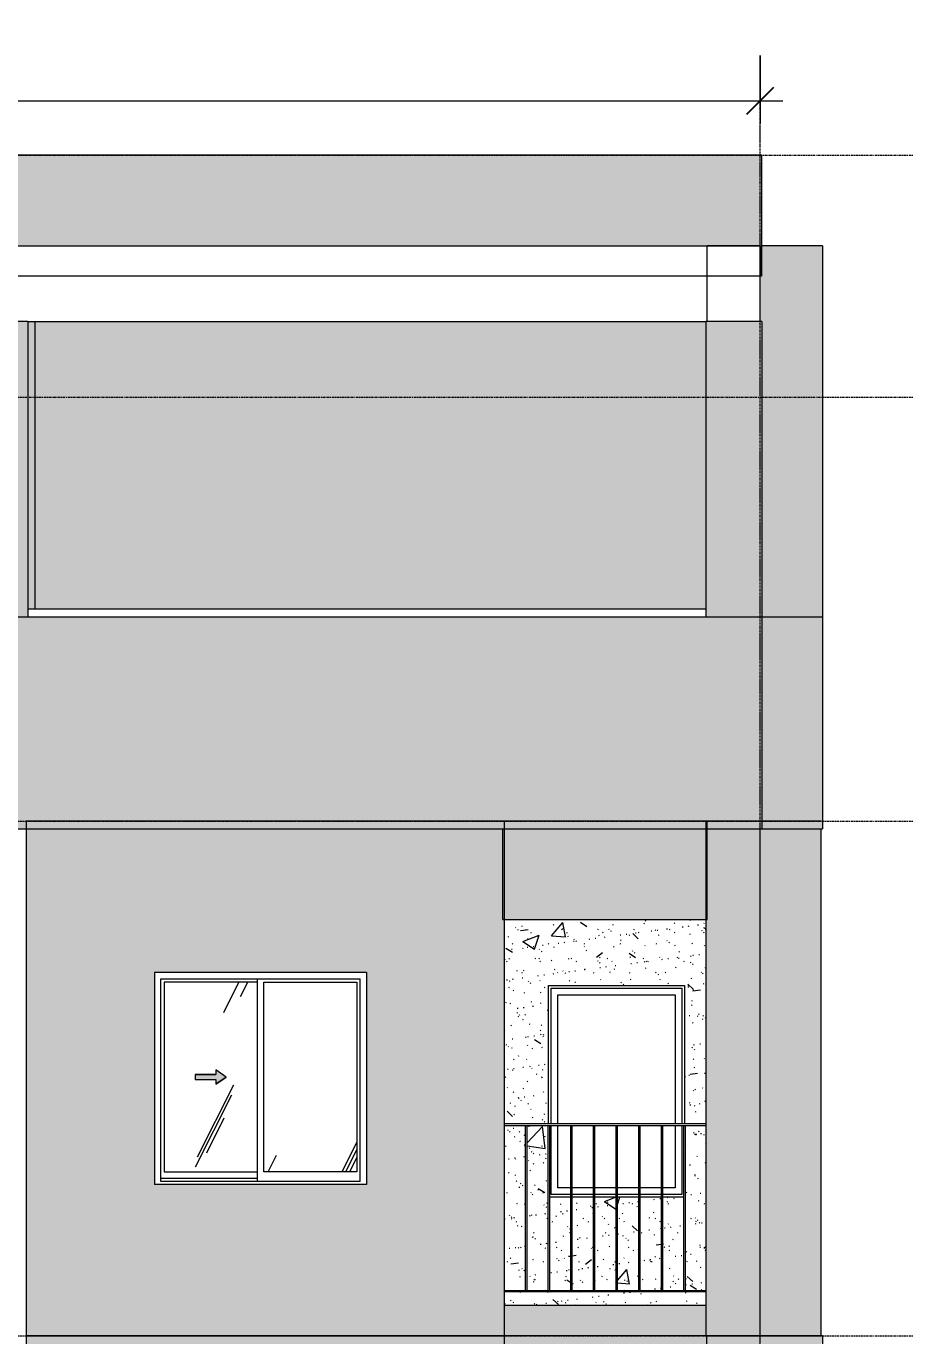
# Model space of a CAD drawing. Header units: millimetres. Extents: x 3451 to 201731, y -8641 to 35300.
# Drawn here: x 73387 to 79192, y 26000 to 34652 of the extents above; entities that cross this region are included whole.
import ezdxf

# ---------------------------------------------------------------- set-up
doc = ezdxf.new("R2010")
doc.units = ezdxf.units.MM
for name, pattern in [('1 NÉT CALL OUT', [6, 3, -3]), ('Centre', [31.75, 6.35, -4.7625, 15.875, -4.7625]), ('Grid Line', [22.225, 12.7, -3.175, 3.175, -3.175])]:
    doc.linetypes.add(name, pattern=pattern)
for name, color, linetype, lineweight in [('0-1', 7, 'Continuous', 5), ('A-ANNO-DIMS', 211, 'Continuous', 9), ('A-ANNO-DIMS-150', 211, 'Continuous', 9), ('A-DETL-GENF', 92, 'Continuous', 9), ('A-DETL-GENF-2', 92, '1 NÉT CALL OUT', 9), ('A-FLOR-2', 7, 'Continuous', 9), ('A-FLOR-HRAL', 11, 'Continuous', 9), ('A-FLOR-HRAL-1', 253, 'Continuous', 9), ('A-FLOR-LEVL-2', 51, 'Centre', 9), ('A-GLAZ', 151, 'Continuous', 9), ('A-GLAZ-1', 7, 'Continuous', 9), ('A-GLAZ-3', 7, '1 NÉT CALL OUT', 9), ('A-WALL', 113, 'Continuous', 9), ('A-WALL-PATT-2', 9, 'Continuous', 9), ('A-WALL-PATT-3', 111, 'Continuous', 5), ('A-WALL-PATT-4', 111, 'Continuous', 9), ('I-WALL', 2, 'Continuous', 9), ('I-WALL-1', 7, 'Continuous', 9), ('S-BEAM-3', 7, 'Continuous', 9), ('S-COLS-1', 7, 'Continuous', 9), ('S-GRID-1', 1, 'Grid Line', 9)]:
    doc.layers.add(name, color=color, linetype=linetype, lineweight=lineweight)
doc.styles.add('UTM Avo', font='', dxfattribs={"width": 0.9, "height": 375})
doc.styles.get('UTM Avo').set_extended_font_data('UTM Avo')
doc.dimstyles.new('1_Dim_chi_tiet_2_5', dxfattribs={"dimscale": 304.8, "dimtxt": 374.737856, "dimasz": 0.590551, "dimexe": 0.492126, "dimexo": 0.0625, "dimgap": 0.049213, "dimtad": 1, "dimdec": 0, "dimrnd": 5, "dimzin": 0, "dimdsep": 46, "dimtxsty": 'UTM Avo', "dimblk1": 'OBLIQUE', "dimblk2": 'OBLIQUE', "dimsah": 1, "dimcen": 0.09, "dimdle": 0.492126, "dimazin": 0, "dimtfac": 1, "dimtdec": 4, "dimtix": 1, "dimtmove": 0, "dimatfit": 3, "dimfxl": 0.984252, "dimfxlon": 1, "dimtvp": 1, "dimtolj": 1, "dimtzin": 0, "dimarcsym": 2})
pattern_1 = [(63.435, (51212.7, 14229.33), (-0.001, 1524.001), [532.46, -2875.304]), (63.435, (49688.7, 14229.33), (-0.001, 1524.001), [532.46, -2875.304]), (63.435, (51942.24, 14523.8), (-0.001, 1524.001), [532.46, -2875.304]), (63.435, (50418.24, 14523.8), (-0.001, 1524.001), [532.46, -2875.304]), (63.435, (51831.8, 14419.83), (-0.001, 1524.001), [532.46, -2875.304]), (63.435, (50307.8, 14419.83), (-0.001, 1524.001), [532.46, -2875.304]), (63.435, (51719.26, 15015.1), (-0.001, 1524.001), [258.8, -3148.965]), (63.435, (50195.26, 15015.1), (-0.001, 1524.001), [258.8, -3148.965]), (63.435, (51645.65, 14922.95), (-0.001, 1524.001), [532.46, -2875.304]), (63.435, (50121.65, 14922.95), (-0.001, 1524.001), [532.46, -2875.304]), (63.435, (51658.64, 14989.1), (-0.001, 1524.001), [532.46, -2875.304]), (63.435, (50134.64, 14989.1), (-0.001, 1524.001), [532.46, -2875.304]), (63.435, (51043.8, 14698.94), (-0.001, 1524.001), [532.46, -2875.304]), (63.435, (49519.8, 14698.94), (-0.001, 1524.001), [532.46, -2875.304]), (63.435, (51056.8, 14776.9), (-0.001, 1524.001), [532.46, -2875.304]), (63.435, (49532.8, 14776.9), (-0.001, 1524.001), [532.46, -2875.304]), (63.435, (51060.3, 14833.1), (-0.001, 1524.001), [532.46, -2875.304]), (63.435, (49536.3, 14833.1), (-0.001, 1524.001), [532.46, -2875.304])]

# ---------------------------------------------------------------- blocks, each defined once
blk = doc.blocks.new('NCV_TKTC_KET CAU_rvt-1-TKCS_MẶT CẮT C')
at = {"layer": 'A-FLOR-2'}
for p, q in [((69761.9, 33200), (78236.9, 33200)), ((78236.9, 33200), (78236.9, 33000)), ((78236.9, 33000), (69761.9, 33000))]:
    blk.add_line(p, q, dxfattribs=at)
at = {"layer": 'S-BEAM-3'}
blk.add_line((73396.9, 32700), (77876.9, 32700), dxfattribs=at)
at = {"layer": 'S-COLS-1'}
for p, q in [((77886.9, 32700), (77886.9, 33200)), ((78236.9, 33200), (77886.9, 33200)), ((78236.9, 32700), (78236.9, 33200))]:
    blk.add_line(p, q, dxfattribs=at)
blk = doc.blocks.new('M_Fixed - 900 x 1400-V13-TKCS_MẶT CẮT C')
at = {"layer": 'A-GLAZ-1'}
for p, q in [((76855.9, 7896), (77717.9, 7896)), ((76855.9, 7000), (76855.9, 7896)), ((77717.9, 7896), (77717.9, 7000)), ((76899.9, 7852), (77673.9, 7852)), ((76899.9, 7000), (76899.9, 7852)), ((77673.9, 7852), (77673.9, 7000)), ((76855.9, 6534), (76855.9, 6990)), ((76899.9, 6578), (76899.9, 6990)), ((77673.9, 6990), (77673.9, 6578)), ((77717.9, 6990), (77717.9, 6534)), ((76985.1, 6578), (76899.9, 6578)), ((77134.7, 6578), (76995.1, 6578)), ((77284.2, 6578), (77144.7, 6578)), ((77433.8, 6578), (77294.2, 6578)), ((77583.3, 6578), (77443.8, 6578)), ((77673.9, 6578), (77593.3, 6578)), ((76985.1, 6534), (76855.9, 6534)), ((77134.7, 6534), (76995.1, 6534)), ((77284.2, 6534), (77144.7, 6534)), ((77433.8, 6534), (77294.2, 6534)), ((77583.3, 6534), (77443.8, 6534)), ((77717.9, 6534), (77593.3, 6534))]:
    blk.add_line(p, q, dxfattribs=at)
blk = doc.blocks.new('Railing - 10mm-901206-TKCS_MẶT CẮT C')
at = {"layer": 'A-FLOR-HRAL-1'}
for p, q in [((68746.5, 5900), (68746.5, 6990)), ((68756.5, 5900), (68756.5, 6990))]:
    blk.add_line(p, q, dxfattribs=at)
blk = doc.blocks.new('Railing - Railing-951451-TKCS_MẶT CẮT C')
at = {"layer": 'A-FLOR-HRAL-1'}
for p, q in [((76546.9, 22900), (77876.9, 22900)), ((77876.9, 22890), (76546.9, 22890))]:
    blk.add_line(p, q, dxfattribs=at)
for p in [(7939.6, 17000), (8089.1, 17000), (8238.7, 17000), (8388.2, 17000), (8537.7, 17000), (8687.3, 17000), (8836.8, 17000), (8986.4, 17000)]:
    blk.add_blockref('Railing - 10mm-901206-TKCS_MẶT CẮT C', p)
blk = doc.blocks.new('Top Rail Type - Top Rail_Internal_-951452-TKCS_MẶT CẮT C')
at = {"layer": 'A-FLOR-HRAL-1'}
for p, q in [((77876.9, 24000), (76546.9, 24000)), ((76546.9, 23990), (77876.9, 23990))]:
    blk.add_line(p, q, dxfattribs=at)
blk = doc.blocks.new('NCV_TKTC_TANG 6 - 8_rvt-2-TKCS_MẶT CẮT C')
at = {"layer": 'A-WALL-PATT-2'}
h = blk.add_hatch(dxfattribs=at)
h.set_pattern_fill('FP_4', color=256, style=0, pattern_type=2)
h.set_pattern_definition([(50, (49422.4, 14125), (1093.104, -95.634), [114.3, -1257.3]), (355, (49422.4, 14125), (-211.457, 1146.34), [91.44, -1005.84]), (100.451, (49513.5, 14117), (881.656, 1050.7), [97.14, -1068.54]), (46.184, (49422.4, 14429.8), (1626.475, -252.257), [171.45, -1885.95]), (96.636, (49558, 14408.8), (1424.416, 1484.565), [145.71, -1602.81]), (351.184, (49422.4, 14429.8), (1424.43, 1484.55), [137.16, -1508.76]), (21, (49574.8, 14353.6), (909.686, -613.59), [114.3, -1257.3]), (326, (49574.8, 14353.6), (370.812, 1105.13), [91.44, -1005.84]), (71.451, (49650.6, 14302.5), (1280.503, 491.528), [97.14, -1068.54]), (37.5, (49422.43, 14125), (18.5313, 507.3303), [50.292, -943.356, 50.292, -970.788, -1009.65]), (37.5, (49422.43, 14125), (18.5313, 507.3303), [-2014.728, 50.292, -959.358]), (7.5, (49422.43, 14125), (400.918, 601.084), [50.292, -531.876, 50.292, -920.496, -384.81]), (7.5, (49422.43, 14125), (400.918, 601.084), [-1552.956, 50.292, -334.518]), (327.5, (49082.58, 14125), (813.545, -34.3737), [50.292, -330.708, 50.292, -1138.428, -1577.34]), (327.5, (49082.58, 14125), (813.545, -34.3737), [-1569.72, 50.292, -1527.048]), (317.5, (48930.2, 14125), (888.775, 152.56), [50.292, -445.008, 50.292, -739.14, -1120.14]), (317.5, (48930.2, 14125), (888.775, 152.56), [-1284.732, 50.292, -1069.848])])
h.paths.add_polyline_path([(77696.6, 26200), (77876.9, 26201), (77876.9, 26290), (76546.9, 26290), (76546.9, 26200), (76741.5, 26200)])
h.paths.add_polyline_path([(76985.1, 26300), (76985.1, 26915), (76845.6, 26915), (76845.6, 26300)])
h.paths.add_polyline_path([(76995.1, 26300), (77134.7, 26300), (77134.7, 26915), (76995.1, 26915), (76995.1, 26783.4)])
h.paths.add_polyline_path([(77284.2, 26300), (77284.2, 26915), (77144.7, 26915), (77144.7, 26300)])
h.paths.add_polyline_path([(77843.6, 26300), (77876.9, 26300), (77876.9, 27390), (77742.9, 27390), (77742.9, 26300), (77836.5, 26300)])
h.paths.add_polyline_path([(76686.1, 26300), (76686.1, 27390), (76546.9, 27390), (76546.9, 26300), (76630.8, 26300)])
h.paths.add_polyline_path([(76835.6, 26300), (76835.6, 27390), (76696.1, 27390), (76696.1, 26300), (76741.5, 26300)])
h.paths.add_polyline_path([(77576.4, 26300), (77583.3, 26300), (77583.3, 26915), (77443.8, 26915), (77443.8, 26300)])
h.paths.add_polyline_path([(77294.2, 26300), (77433.8, 26300), (77433.8, 26915), (77294.2, 26915), (77294.2, 26534.7)])
h.paths.add_polyline_path([(77732.9, 26300), (77732.9, 26915), (77593.3, 26915), (77593.3, 26300)])
h.paths.add_polyline_path([(77797.5, 27400), (77876.9, 27400), (77876.9, 28750), (76546.9, 28750), (76546.9, 27400), (76836.9, 27400), (76836.9, 28315), (77736.9, 28315), (77736.9, 27400)])
h = blk.add_hatch(dxfattribs=at)
h.set_pattern_fill('FP_5', color=256, style=0, pattern_type=2)
h.set_pattern_definition([(37.5, (49422.43, 14125), (-4.79953, 146.8239), [5.029, -110.795, 5.029, -124.511, -123.825]), (37.5, (49422.43, 14125), (-4.79953, 146.8239), [-245.364, 5.029, -118.796]), (7.5, (49422.43, 14125), (134.8574, 215.0472), [5.029, -57.455, 5.029, -99.365, -40.005]), (7.5, (49422.43, 14125), (134.8574, 215.0472), [-166.878, 5.029, -34.976]), (327.5, (49328.7, 14125), (237.29776, 0.4316), [5.029, -33.071, 5.029, -132.131, -179.07]), (327.5, (49328.7, 14125), (237.29776, 0.4316), [-175.26, 5.029, -174.041]), (317.5, (49328.7, 14125), (229.067, 66.8792), [5.029, -14.021, 5.029, -84.887, -102.87]), (317.5, (49328.7, 14125), (229.067, 66.8792), [-108.966, 5.029, -97.841])])
h.paths.add_polyline_path([(77696.6, 26200), (77876.9, 26201), (77876.9, 26290), (76546.9, 26290), (76546.9, 26200), (76741.5, 26200)])
h.paths.add_polyline_path([(76985.1, 26300), (76985.1, 26915), (76845.6, 26915), (76845.6, 26300)])
h.paths.add_polyline_path([(76995.1, 26300), (77134.7, 26300), (77134.7, 26915), (76995.1, 26915), (76995.1, 26783.4)])
h.paths.add_polyline_path([(77284.2, 26300), (77284.2, 26915), (77144.7, 26915), (77144.7, 26300)])
h.paths.add_polyline_path([(77843.6, 26300), (77876.9, 26300), (77876.9, 27390), (77742.9, 27390), (77742.9, 26300), (77836.5, 26300)])
h.paths.add_polyline_path([(76686.1, 26300), (76686.1, 27390), (76546.9, 27390), (76546.9, 26300), (76630.8, 26300)])
h.paths.add_polyline_path([(76835.6, 26300), (76835.6, 27390), (76696.1, 27390), (76696.1, 26300), (76741.5, 26300)])
h.paths.add_polyline_path([(77576.4, 26300), (77583.3, 26300), (77583.3, 26915), (77443.8, 26915), (77443.8, 26300)])
h.paths.add_polyline_path([(77294.2, 26300), (77433.8, 26300), (77433.8, 26915), (77294.2, 26915), (77294.2, 26534.7)])
h.paths.add_polyline_path([(77732.9, 26300), (77732.9, 26915), (77593.3, 26915), (77593.3, 26300)])
h.paths.add_polyline_path([(77797.5, 27400), (77876.9, 27400), (77876.9, 28750), (76546.9, 28750), (76546.9, 27400), (76836.9, 27400), (76836.9, 28315), (77736.9, 28315), (77736.9, 27400)])
at = {"layer": 'I-WALL-1'}
for p, q in [((76836.9, 27400), (76836.9, 28315)), ((76836.9, 28315), (77736.9, 28315)), ((77736.9, 28315), (77736.9, 27400)), ((76985.1, 26915), (76845.6, 26915)), ((77134.7, 26915), (76995.1, 26915)), ((77284.2, 26915), (77144.7, 26915)), ((77433.8, 26915), (77294.2, 26915)), ((77583.3, 26915), (77443.8, 26915)), ((77732.9, 26915), (77593.3, 26915))]:
    blk.add_line(p, q, dxfattribs=at)
at = {"layer": 'A-FLOR-HRAL'}
for name in ['Top Rail Type - Top Rail_Internal_-951452-TKCS_MẶT CẮT C', 'Railing - Railing-951451-TKCS_MẶT CẮT C']:
    blk.add_blockref(name, (0, 3400), dxfattribs=at)
at = {"layer": 'A-GLAZ'}
blk.add_blockref('M_Fixed - 900 x 1400-V13-TKCS_MẶT CẮT C', (0, 20400), dxfattribs=at)
blk = doc.blocks.new('1_FAMILY RVT - W01-WxH 1400x1400xmm-V238-TKCS_MẶT CẮT C')
at = {"layer": 'A-DETL-GENF-2'}
blk.add_hatch(color=256, dxfattribs=at).paths.add_polyline_path([(74639.8, 27662.1), (74707.5, 27709.5), (74639.8, 27757), (74639.8, 27726.5), (74504.3, 27726.5), (74504.3, 27692.6), (74639.8, 27692.6)])
at = {"layer": 'A-GLAZ'}
h = blk.add_hatch(dxfattribs=at)
h.set_pattern_fill('FP_2', color=256, style=0, pattern_type=2)
h.set_pattern_definition(pattern_1)
h.paths.add_polyline_path([(74913.1, 27082.6), (74913.1, 28336.5), (74298.8, 28336.5), (74298.8, 27082.6)])
h.paths.add_polyline_path([(74639.8, 27662.1), (74639.8, 27692.6), (74504.3, 27692.6), (74504.3, 27726.5), (74639.8, 27726.5), (74639.8, 27757), (74707.5, 27709.5), (74683.4, 27692.6)])
h = blk.add_hatch(dxfattribs=at)
h.set_pattern_fill('FP_2', color=256, style=0, pattern_type=2)
h.set_pattern_definition(pattern_1)
h.paths.add_polyline_path([(74957.5, 27082.6), (75571.8, 27082.6), (75571.8, 28336.5), (74957.5, 28336.5), (74957.5, 27334.1)])
at = {"layer": 'A-DETL-GENF'}
for p, q in [((74504.3, 27726.5), (74504.3, 27692.6)), ((74504.3, 27726.5), (74639.8, 27726.5)), ((74639.8, 27726.5), (74504.3, 27726.5)), ((74504.3, 27726.5), (74504.3, 27692.6)), ((74504.3, 27692.6), (74639.8, 27692.6)), ((74504.3, 27692.6), (74639.8, 27692.6)), ((74639.8, 27757), (74639.8, 27726.5)), ((74707.5, 27709.5), (74639.8, 27757)), ((74707.5, 27709.5), (74639.8, 27757)), ((74639.8, 27757), (74639.8, 27726.5)), ((74707.5, 27709.5), (74639.8, 27662.1)), ((74639.8, 27662.1), (74707.5, 27709.5)), ((74639.8, 27692.6), (74639.8, 27662.1)), ((74639.8, 27692.6), (74639.8, 27662.1))]:
    blk.add_line(p, q, dxfattribs=at)
at = {"layer": 'A-GLAZ'}
for p, q in [((75635.3, 28400), (74235.3, 28400)), ((74235.3, 28400), (74235.3, 27000)), ((75635.3, 28400), (75635.3, 27000)), ((74276.2, 28359.1), (75594.4, 28359.1)), ((74276.2, 27019), (74276.2, 28359.1)), ((74298.8, 28336.5), (74298.8, 27082.6)), ((74913.1, 28336.5), (74298.8, 28336.5)), ((74913.1, 28359.1), (74913.1, 27019)), ((74957.5, 27082.6), (74957.5, 28336.5)), ((74957.5, 28336.5), (75571.8, 28336.5)), ((75571.8, 28336.5), (75571.8, 27082.6)), ((75594.4, 27019), (75594.4, 28359.1)), ((74298.8, 27082.6), (74913.1, 27082.6)), ((75571.8, 27082.6), (74957.5, 27082.6)), ((75635.3, 27000), (74235.3, 27000)), ((74913.1, 27038.1), (74276.2, 27038.1)), ((74913.1, 27038.1), (74276.2, 27038.1)), ((75594.4, 27019), (74276.2, 27019))]:
    blk.add_line(p, q, dxfattribs=at)
blk = doc.blocks.new('DIMBLOCK54-TKCS_MẶT CẮT C')
at = {"layer": 'A-ANNO-DIMS-150'}
for p, q in [((33536.9, 34458.8), (33536.9, 34008.8)), ((33536.9, 34158.8), (33536.9, 34458.8)), ((78236.9, 34458.8), (78236.9, 34008.8)), ((78236.9, 34158.8), (78236.9, 34458.8)), ((33536.9, 34158.8), (78386.9, 34158.8))]:
    blk.add_line(p, q, dxfattribs=at)
at = {"layer": 'A-ANNO-DIMS-150', "lineweight": 25}
for p, q in [((33536.9, 34158.8), (33626.9, 34248.8)), ((78236.9, 34158.8), (78326.9, 34248.8)), ((33536.9, 34158.8), (33446.9, 34068.8)), ((78236.9, 34158.8), (78146.9, 34068.8))]:
    blk.add_line(p, q, dxfattribs=at)
at = {"layer": 'A-ANNO-DIMS-150', "color": 0, "insert": (55245, 34645.9), "char_height": 375, "width": 1540.589, "attachment_point": 1, "line_spacing_factor": 1.110334, "style": 'UTM Avo'}
blk.add_mtext('44700', dxfattribs=at)
blk = doc.blocks.new('_Oblique')
at = {"color": 0, "linetype": 'ByBlock', "lineweight": -2}
blk.add_line((-0.5, -0.5), (0.5, 0.5), dxfattribs=at)

msp = doc.modelspace()

# ---------------------------------------------------------------- hatches: boundary and pattern name
at = {"layer": 'A-WALL-PATT-3'}
for points in [[(72886.9, 33200), (78235.3, 33200), (78235.3, 33800), (70736.9, 33800), (70736.9, 33200), (71926.9, 33200)], [(78236.9, 33000), (78245.3, 33000), (78245.3, 33800), (78235.3, 33800), (78236.9, 33200)], [(78246.9, 30750), (78638.6, 30750), (78638.6, 33200), (78245.3, 33200), (78245.3, 33000), (78236.9, 33000), (78236.9, 32700), (78246.9, 32700), (78246.9, 30751.6)], [(78648.6, 30750), (78648.6, 33200), (78638.6, 33200), (78638.6, 30750)], [(73386.9, 30750), (73386.9, 32700), (73026.9, 32700), (73026.9, 30750)], [(73396.9, 30750), (73396.9, 32700), (73386.9, 32700), (73386.9, 30750)], [(73446.9, 30800), (77876.9, 30800), (77876.9, 32700), (73446.9, 32700)], [(78236.9, 30750), (78236.9, 32700), (77876.9, 32700), (77876.9, 30750)], [(78246.9, 30750), (78246.9, 32700), (78236.9, 32700), (78236.9, 30750)], [(69761.9, 29350), (78236.9, 29350), (78236.9, 30750), (69761.9, 30750), (69761.9, 29400)], [(78246.9, 29350), (78246.9, 30750), (78236.9, 30750), (78236.9, 29350)], [(78246.9, 29350), (78638.6, 29350), (78638.6, 30750), (78246.9, 30750), (78246.9, 29400)], [(78648.6, 29350), (78648.6, 30750), (78638.6, 30750), (78638.6, 29350)], [(76546.9, 28750), (76546.9, 29350), (76536.9, 29350), (76536.9, 28750)], [(78027.7, 26000), (78236.9, 26000), (78236.9, 29400), (77876.9, 29400), (77876.9, 26000)], [(78236.9, 26000), (78638.6, 26000), (78638.6, 29400), (78246.9, 29398.8), (78246.9, 29350), (78236.9, 29350), (78236.9, 27334.1)], [(78236.9, 22600), (78236.9, 26000), (77881.9, 26000), (77881.9, 22600), (78027.7, 22600)], [(78638.6, 22600), (78638.6, 25950), (78648.6, 25950), (78648.6, 26000), (78236.9, 26000), (78236.9, 25950), (78246.9, 25950), (78246.9, 22600)]]:
    msp.add_hatch(color=256, dxfattribs=at).paths.add_polyline_path(points)
at = {"layer": 'A-WALL-PATT-4'}
h = msp.add_hatch(color=256, dxfattribs=at)
h.paths.add_polyline_path([(72896.9, 30800), (73026.9, 30800), (73026.9, 32700), (72896.9, 32700)])
h.paths.add_polyline_path([(73446.9, 30800), (73446.9, 32700), (73396.9, 32700), (73396.9, 30800)])
h = msp.add_hatch(color=256, dxfattribs=at)
h.paths.add_polyline_path([(73386.9, 26000), (76546.9, 26000), (76546.9, 29400), (73386.9, 29400), (73386.9, 27334.1)])
h.paths.add_polyline_path([(75455.3, 27000), (74235.3, 27000), (74235.3, 28400), (75635.3, 28400), (75635.3, 27000), (75594.4, 27000)])
for points in [[(76741.5, 28750), (77886.9, 28750), (77886.9, 29400), (76546.9, 29400), (76546.9, 28750)], [(76741.5, 26000), (77876.9, 26000), (77876.9, 26200), (76546.9, 26200), (76546.9, 26000)], [(76741.5, 25350), (77886.9, 25350), (77886.9, 26000), (76536.9, 26000), (76536.9, 25950), (76546.9, 25950), (76546.9, 25350)]]:
    msp.add_hatch(color=256, dxfattribs=at).paths.add_polyline_path(points)
h = msp.add_hatch(color=256, dxfattribs=at)
h.paths.add_polyline_path([(73386.9, 22600), (76546.9, 22600), (76546.9, 26000), (73386.9, 26000), (73386.9, 24936)])
h.paths.add_polyline_path([(75455.3, 23600), (74235.3, 23600), (74235.3, 25000), (75635.3, 25000), (75635.3, 23600), (75594.4, 23600)])

# ---------------------------------------------------------------- linework, layer by layer
at = {"layer": 'A-FLOR-LEVL-2'}
for p, q in [((3450.8, 33800), (93442.9, 33800)), ((3450.8, 32200), (93442.9, 32200)), ((3450.8, 29400), (93442.9, 29400)), ((3450.8, 26000), (93442.9, 26000))]:
    msp.add_line(p, q, dxfattribs=at)
at = {"layer": 'A-WALL'}
for p, q in [((73396.9, 32700), (73026.9, 32700)), ((73396.9, 32700), (73396.9, 30750)), ((78246.9, 32700), (77876.9, 32700)), ((77876.9, 32700), (77876.9, 30750)), ((78246.9, 32700), (78246.9, 30750)), ((77876.9, 30800), (73396.9, 30800)), ((73026.9, 30750), (73396.9, 30750)), ((76546.9, 29400), (73386.9, 29400)), ((73386.9, 29400), (73386.9, 19200)), ((76546.9, 5600), (76546.9, 29400)), ((78236.9, 29400), (77876.9, 29400)), ((77876.9, 29400), (77876.9, 26000)), ((78236.9, 25950), (78236.9, 29350)), ((76546.9, 26000), (73386.9, 26000)), ((73386.9, 26000), (76546.9, 26000)), ((77876.9, 26000), (78236.9, 26000)), ((78236.9, 26000), (77881.9, 26000)), ((77881.9, 26000), (77881.9, 22600))]:
    msp.add_line(p, q, dxfattribs=at)
at = {"layer": 'I-WALL'}
for p, q in [((78245.3, 33800), (70726.9, 33800)), ((78245.3, 33800), (78245.3, 33000)), ((78648.6, 33200), (78245.3, 33200)), ((78648.6, 33200), (78648.6, 29350)), ((78245.3, 33000), (78236.9, 33000)), ((73446.9, 30800), (73446.9, 32700)), ((69761.9, 30750), (78648.6, 30750)), ((78246.9, 30750), (78246.9, 29350)), ((69761.9, 29350), (78648.6, 29350)), ((76536.9, 28750), (76536.9, 29350)), ((76536.9, 29350), (76546.9, 29350)), ((77886.9, 29400), (76546.9, 29400)), ((77886.9, 28750), (77886.9, 29400)), ((78638.6, 29400), (78246.9, 29400)), ((78638.6, 26000), (78638.6, 29350)), ((76536.9, 28750), (77886.9, 28750)), ((77876.9, 26200), (76546.9, 26200)), ((77876.9, 26000), (76546.9, 26000)), ((78648.6, 26000), (78236.9, 26000)), ((78236.9, 26000), (78638.6, 26000)), ((78648.6, 26000), (78648.6, 22550))]:
    msp.add_line(p, q, dxfattribs=at)
at = {"layer": 'S-GRID-1'}
for p, q in [((78236.9, 30542.5), (78236.9, 34292.5)), ((78236.9, -1941), (78236.9, 30542.5))]:
    msp.add_line(p, q, dxfattribs=at)

# ---------------------------------------------------------------- block references
at = {"layer": '0-1'}
for name in ['NCV_TKTC_KET CAU_rvt-1-TKCS_MẶT CẮT C', 'NCV_TKTC_TANG 6 - 8_rvt-2-TKCS_MẶT CẮT C']:
    msp.add_blockref(name, (0, 0), dxfattribs=at)
at = {"layer": 'A-GLAZ-3'}
msp.add_blockref('1_FAMILY RVT - W01-WxH 1400x1400xmm-V238-TKCS_MẶT CẮT C', (0, 0), dxfattribs=at)

# ---------------------------------------------------------------- dimensions: what is measured, and where the dimension line sits
at = {"layer": 'A-ANNO-DIMS'}
dim = msp.add_linear_dim(base=(78236.9, 34158.8), p1=(33536.9, 34458.8), p2=(78236.9, 34458.8), dimstyle='1_Dim_chi_tiet_2_5', override={"dimpost": '<>', "dimfxl": 44700}, dxfattribs=at)
dim.commit()
dim.dimension.update_dxf_attribs({"geometry": 'DIMBLOCK54-TKCS_MẶT CẮT C', "text_midpoint": (55886.9, 34367.8)})

doc.saveas('drawing.dxf')
